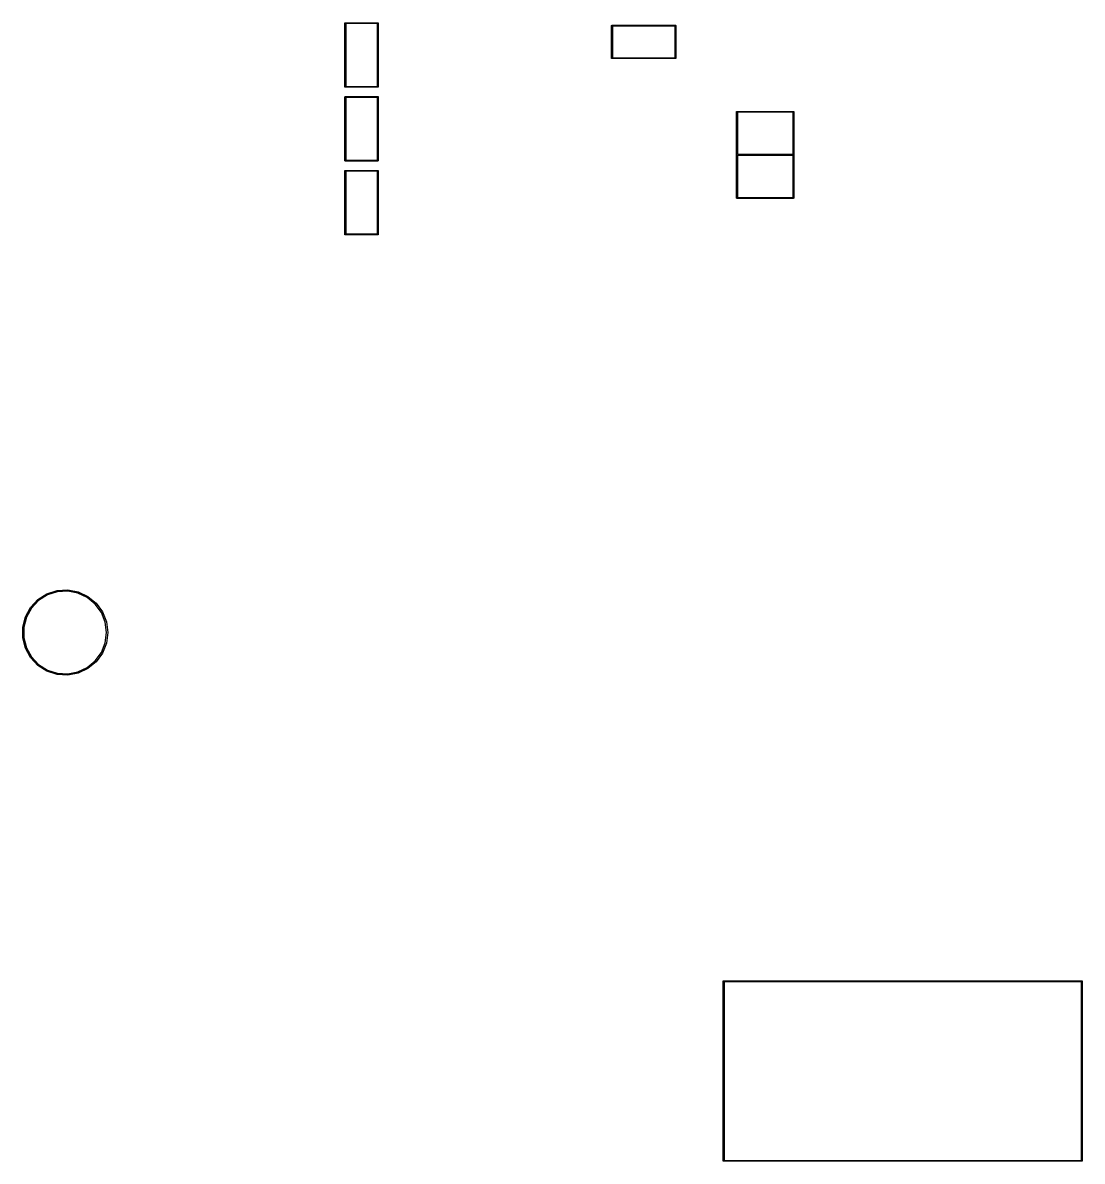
# Model space of a CAD drawing. Extents: x 83 to 245, y -137 to -50.
# Drawn here: x 82.8 to 144.8, y -121.9 to -55.3 of the extents above; entities that cross this region are included whole.
import ezdxf

# ---------------------------------------------------------------- set-up
doc = ezdxf.new("R2010")
doc.units = 0
doc.header["$MEASUREMENT"] = 0
doc.layers.add('BLACK', color=7, linetype='CONTINUOUS')

msp = doc.modelspace()

# ---------------------------------------------------------------- linework, layer by layer
at = {"layer": 'BLACK', "linetype": 'CONTINUOUS'}
for p, q in [((101.645, -55.2756), (101.647, -55.2737)), ((101.647, -55.2737), (101.648, -55.2723)), ((101.648, -55.2723), (101.65, -55.2706)), ((101.65, -55.2706), (101.652, -55.2694)), ((101.652, -55.2694), (101.653, -55.268)), ((101.653, -55.268), (101.655, -55.2673)), ((101.655, -55.2673), (101.657, -55.2661)), ((101.657, -55.2661), (101.66, -55.2658)), ((101.66, -55.2658), (101.662, -55.265)), ((101.662, -55.265), (101.664, -55.265)), ((101.664, -55.265), (101.664, -55.265)), ((101.664, -55.265), (103.568, -55.265)), ((103.568, -55.265), (103.57, -55.265)), ((103.568, -55.265), (103.568, -55.265)), ((103.57, -55.265), (103.572, -55.2658)), ((103.572, -55.2658), (103.575, -55.2661)), ((103.575, -55.2661), (103.577, -55.2673)), ((103.577, -55.2673), (103.579, -55.268)), ((103.579, -55.268), (103.58, -55.2694)), ((103.58, -55.2694), (103.582, -55.2706)), ((103.582, -55.2706), (103.584, -55.2723)), ((103.584, -55.2723), (103.585, -55.2737)), ((103.585, -55.2737), (103.587, -55.2756)), ((101.641, -55.2856), (101.642, -55.2835)), ((101.641, -55.2878), (101.641, -55.2856)), ((101.641, -59.0122), (101.641, -55.2878)), ((101.642, -55.2813), (101.643, -55.2794)), ((101.642, -55.2835), (101.642, -55.2813)), ((101.643, -55.2794), (101.644, -55.2773)), ((101.644, -55.2773), (101.645, -55.2756)), ((101.691, -55.315), (101.691, -58.985)), ((103.541, -55.315), (101.691, -55.315)), ((103.541, -58.985), (103.541, -55.315)), ((103.587, -55.2756), (103.588, -55.2773)), ((103.588, -55.2773), (103.589, -55.2794)), ((103.589, -55.2794), (103.59, -55.2813)), ((103.59, -55.2813), (103.59, -55.2835)), ((103.59, -55.2835), (103.591, -55.2856)), ((103.591, -55.2856), (103.591, -55.2878)), ((103.591, -55.2878), (103.591, -55.2878)), ((103.591, -55.2878), (103.591, -59.0122)), ((117.241, -55.4336), (117.242, -55.4315)), ((117.241, -55.4358), (117.241, -55.4336)), ((117.241, -57.3402), (117.241, -55.4358)), ((117.242, -55.4293), (117.243, -55.4274)), ((117.242, -55.4315), (117.242, -55.4293)), ((117.243, -55.4274), (117.244, -55.4253)), ((117.244, -55.4253), (117.245, -55.4236)), ((117.245, -55.4236), (117.247, -55.4217)), ((117.247, -55.4217), (117.248, -55.4203)), ((117.248, -55.4203), (117.25, -55.4186)), ((117.25, -55.4186), (117.252, -55.4174)), ((117.252, -55.4174), (117.253, -55.416)), ((117.253, -55.416), (117.255, -55.4153)), ((117.255, -55.4153), (117.257, -55.4141)), ((117.257, -55.4141), (117.26, -55.4138)), ((117.26, -55.4138), (117.262, -55.413)), ((117.262, -55.413), (117.264, -55.413)), ((117.264, -55.413), (117.264, -55.413)), ((117.264, -55.413), (120.988, -55.413)), ((117.291, -55.463), (117.291, -57.313)), ((120.961, -55.463), (117.291, -55.463)), ((120.961, -57.313), (120.961, -55.463)), ((120.988, -55.413), (120.99, -55.413)), ((120.988, -55.413), (120.988, -55.413)), ((120.99, -55.413), (120.992, -55.4138)), ((120.992, -55.4138), (120.995, -55.4141)), ((120.995, -55.4141), (120.997, -55.4153)), ((120.997, -55.4153), (120.999, -55.416)), ((120.999, -55.416), (121, -55.4174)), ((121, -55.4174), (121.002, -55.4186)), ((121.002, -55.4186), (121.004, -55.4203)), ((121.004, -55.4203), (121.005, -55.4217)), ((121.005, -55.4217), (121.007, -55.4236)), ((121.007, -55.4236), (121.008, -55.4253)), ((121.008, -55.4253), (121.009, -55.4274)), ((121.009, -55.4274), (121.01, -55.4293)), ((121.01, -55.4293), (121.01, -55.4315)), ((121.01, -55.4315), (121.011, -55.4336)), ((121.011, -55.4336), (121.011, -55.4358)), ((121.011, -55.4358), (121.011, -55.4358)), ((121.011, -55.4358), (121.011, -57.3402)), ((117.241, -57.3424), (117.241, -57.3402)), ((117.241, -57.3402), (117.241, -57.3402)), ((117.242, -57.3445), (117.241, -57.3424)), ((117.242, -57.3467), (117.242, -57.3445)), ((117.243, -57.3486), (117.242, -57.3467)), ((117.244, -57.3507), (117.243, -57.3486)), ((117.245, -57.3524), (117.244, -57.3507)), ((117.247, -57.3543), (117.245, -57.3524)), ((117.248, -57.3557), (117.247, -57.3543)), ((117.25, -57.3574), (117.248, -57.3557)), ((117.252, -57.3586), (117.25, -57.3574)), ((117.253, -57.36), (117.252, -57.3586)), ((117.255, -57.3607), (117.253, -57.36)), ((117.257, -57.3619), (117.255, -57.3607)), ((117.26, -57.3622), (117.257, -57.3619)), ((117.262, -57.363), (117.26, -57.3622)), ((117.264, -57.363), (117.262, -57.363)), ((120.988, -57.363), (117.264, -57.363)), ((117.264, -57.363), (117.264, -57.363)), ((117.291, -57.313), (120.961, -57.313)), ((120.99, -57.363), (120.988, -57.363)), ((120.988, -57.363), (120.988, -57.363)), ((120.992, -57.3622), (120.99, -57.363)), ((120.995, -57.3619), (120.992, -57.3622)), ((120.997, -57.3607), (120.995, -57.3619)), ((120.999, -57.36), (120.997, -57.3607)), ((121, -57.3586), (120.999, -57.36)), ((121.002, -57.3574), (121, -57.3586)), ((121.004, -57.3557), (121.002, -57.3574)), ((121.005, -57.3543), (121.004, -57.3557)), ((121.007, -57.3524), (121.005, -57.3543)), ((121.008, -57.3507), (121.007, -57.3524)), ((121.009, -57.3486), (121.008, -57.3507)), ((121.01, -57.3467), (121.009, -57.3486)), ((121.011, -57.3424), (121.01, -57.3445)), ((121.01, -57.3445), (121.01, -57.3467)), ((121.011, -57.3402), (121.011, -57.3402)), ((121.011, -57.3402), (121.011, -57.3424)), ((101.641, -59.0144), (101.641, -59.0122)), ((101.641, -59.0122), (101.641, -59.0122)), ((101.642, -59.0165), (101.641, -59.0144)), ((101.642, -59.0187), (101.642, -59.0165)), ((101.643, -59.0206), (101.642, -59.0187)), ((101.644, -59.0227), (101.643, -59.0206)), ((101.645, -59.0244), (101.644, -59.0227)), ((101.647, -59.0263), (101.645, -59.0244)), ((101.648, -59.0277), (101.647, -59.0263)), ((101.65, -59.0294), (101.648, -59.0277)), ((101.652, -59.0306), (101.65, -59.0294)), ((101.653, -59.032), (101.652, -59.0306)), ((101.655, -59.0327), (101.653, -59.032)), ((101.657, -59.0339), (101.655, -59.0327)), ((101.66, -59.0342), (101.657, -59.0339)), ((101.662, -59.035), (101.66, -59.0342)), ((101.664, -59.035), (101.662, -59.035)), ((103.568, -59.035), (101.664, -59.035)), ((101.664, -59.035), (101.664, -59.035)), ((101.691, -58.985), (103.541, -58.985)), ((103.57, -59.035), (103.568, -59.035)), ((103.568, -59.035), (103.568, -59.035)), ((103.572, -59.0342), (103.57, -59.035)), ((103.575, -59.0339), (103.572, -59.0342)), ((103.577, -59.0327), (103.575, -59.0339)), ((103.579, -59.032), (103.577, -59.0327)), ((103.58, -59.0306), (103.579, -59.032)), ((103.582, -59.0294), (103.58, -59.0306)), ((103.584, -59.0277), (103.582, -59.0294)), ((103.585, -59.0263), (103.584, -59.0277)), ((103.587, -59.0244), (103.585, -59.0263)), ((103.588, -59.0227), (103.587, -59.0244)), ((103.589, -59.0206), (103.588, -59.0227)), ((103.59, -59.0187), (103.589, -59.0206)), ((103.591, -59.0144), (103.59, -59.0165)), ((103.59, -59.0165), (103.59, -59.0187)), ((103.591, -59.0122), (103.591, -59.0122)), ((103.591, -59.0122), (103.591, -59.0144)), ((101.641, -59.6036), (101.642, -59.6015)), ((101.641, -59.6058), (101.641, -59.6036)), ((101.641, -63.3302), (101.641, -59.6058)), ((101.642, -59.5993), (101.643, -59.5974)), ((101.642, -59.6015), (101.642, -59.5993)), ((101.643, -59.5974), (101.644, -59.5953)), ((101.644, -59.5953), (101.645, -59.5936)), ((101.645, -59.5936), (101.647, -59.5917)), ((101.647, -59.5917), (101.648, -59.5903)), ((101.648, -59.5903), (101.65, -59.5886)), ((101.65, -59.5886), (101.652, -59.5874)), ((101.652, -59.5874), (101.653, -59.586)), ((101.653, -59.586), (101.655, -59.5853)), ((101.655, -59.5853), (101.657, -59.5841)), ((101.657, -59.5841), (101.66, -59.5838)), ((101.66, -59.5838), (101.662, -59.583)), ((101.662, -59.583), (101.664, -59.583)), ((101.664, -59.583), (101.664, -59.583)), ((101.664, -59.583), (103.568, -59.583)), ((101.691, -59.633), (101.691, -63.303)), ((103.541, -59.633), (101.691, -59.633)), ((103.541, -63.303), (103.541, -59.633)), ((103.568, -59.583), (103.57, -59.583)), ((103.568, -59.583), (103.568, -59.583)), ((103.57, -59.583), (103.572, -59.5838)), ((103.572, -59.5838), (103.575, -59.5841)), ((103.575, -59.5841), (103.577, -59.5853)), ((103.577, -59.5853), (103.579, -59.586)), ((103.579, -59.586), (103.58, -59.5874)), ((103.58, -59.5874), (103.582, -59.5886)), ((103.582, -59.5886), (103.584, -59.5903)), ((103.584, -59.5903), (103.585, -59.5917)), ((103.585, -59.5917), (103.587, -59.5936)), ((103.587, -59.5936), (103.588, -59.5953)), ((103.588, -59.5953), (103.589, -59.5974)), ((103.589, -59.5974), (103.59, -59.5993)), ((103.59, -59.5993), (103.59, -59.6015)), ((103.59, -59.6015), (103.591, -59.6036)), ((103.591, -59.6036), (103.591, -59.6058)), ((103.591, -59.6058), (103.591, -59.6058)), ((103.591, -59.6058), (103.591, -63.3302)), ((124.563, -60.4676), (124.564, -60.4655)), ((124.563, -60.4698), (124.563, -60.4676)), ((124.563, -62.9676), (124.563, -60.4698)), ((124.563, -60.4698), (124.563, -60.4698)), ((124.564, -60.4633), (124.565, -60.4614)), ((124.564, -60.4655), (124.564, -60.4633)), ((124.565, -60.4614), (124.566, -60.4593)), ((124.566, -60.4593), (124.567, -60.4576)), ((124.567, -60.4576), (124.569, -60.4557)), ((124.569, -60.4557), (124.57, -60.4543)), ((124.57, -60.4543), (124.572, -60.4526)), ((124.572, -60.4526), (124.574, -60.4514)), ((124.574, -60.4514), (124.575, -60.45)), ((124.575, -60.45), (124.577, -60.4493)), ((124.577, -60.4493), (124.579, -60.4481)), ((124.579, -60.4481), (124.582, -60.4478)), ((124.582, -60.4478), (124.584, -60.447)), ((124.584, -60.447), (124.586, -60.447)), ((124.586, -60.447), (124.586, -60.447)), ((124.586, -60.447), (127.89, -60.447)), ((124.613, -60.497), (124.613, -62.947)), ((127.863, -60.497), (124.613, -60.497)), ((127.863, -62.947), (127.863, -60.497)), ((127.89, -60.447), (127.892, -60.447)), ((127.89, -60.447), (127.89, -60.447)), ((127.892, -60.447), (127.894, -60.4478)), ((127.894, -60.4478), (127.897, -60.4481)), ((127.897, -60.4481), (127.899, -60.4493)), ((127.899, -60.4493), (127.901, -60.45)), ((127.901, -60.45), (127.902, -60.4514)), ((127.902, -60.4514), (127.904, -60.4526)), ((127.904, -60.4526), (127.906, -60.4543)), ((127.906, -60.4543), (127.907, -60.4557)), ((127.907, -60.4557), (127.909, -60.4576)), ((127.909, -60.4576), (127.91, -60.4593)), ((127.91, -60.4593), (127.911, -60.4614)), ((127.911, -60.4614), (127.912, -60.4633)), ((127.912, -60.4633), (127.912, -60.4655)), ((127.912, -60.4655), (127.913, -60.4676)), ((127.913, -60.4676), (127.913, -60.4698)), ((127.913, -60.4698), (127.913, -60.4698)), ((127.913, -60.4698), (127.913, -62.9742)), ((124.563, -62.9764), (124.563, -62.9676)), ((124.564, -62.9785), (124.563, -62.9764)), ((124.563, -63.0076), (124.564, -63.0055)), ((124.563, -63.0098), (124.563, -63.0076)), ((124.563, -65.5076), (124.563, -63.0098)), ((124.563, -63.0098), (124.563, -63.0098)), ((124.564, -62.9807), (124.564, -62.9785)), ((124.565, -62.9826), (124.564, -62.9807)), ((124.564, -63.0033), (124.565, -63.0014)), ((124.564, -63.0055), (124.564, -63.0033)), ((124.566, -62.9847), (124.565, -62.9826)), ((124.565, -63.0014), (124.566, -62.9993)), ((124.567, -62.9864), (124.566, -62.9847)), ((124.566, -62.9993), (124.567, -62.9976)), ((124.569, -62.9883), (124.567, -62.9864)), ((124.567, -62.9976), (124.569, -62.9957)), ((124.57, -62.9897), (124.569, -62.9883)), ((124.569, -62.9957), (124.57, -62.9943)), ((124.572, -62.9914), (124.57, -62.9897)), ((124.57, -62.9943), (124.572, -62.9926)), ((124.573, -62.992), (124.572, -62.9914)), ((124.572, -62.9926), (124.573, -62.992)), ((124.613, -62.947), (127.863, -62.947)), ((124.613, -63.037), (124.613, -65.487)), ((127.863, -63.037), (124.613, -63.037)), ((127.863, -65.487), (127.863, -63.037)), ((127.904, -62.9914), (127.903, -62.992)), ((127.903, -62.992), (127.904, -62.9926)), ((127.906, -62.9897), (127.904, -62.9914)), ((127.904, -62.9926), (127.906, -62.9943)), ((127.907, -62.9883), (127.906, -62.9897)), ((127.906, -62.9943), (127.907, -62.9957)), ((127.909, -62.9864), (127.907, -62.9883)), ((127.907, -62.9957), (127.909, -62.9976)), ((127.91, -62.9847), (127.909, -62.9864)), ((127.909, -62.9976), (127.91, -62.9993)), ((127.911, -62.9826), (127.91, -62.9847)), ((127.91, -62.9993), (127.911, -63.0014)), ((127.912, -62.9807), (127.911, -62.9826)), ((127.911, -63.0014), (127.912, -63.0033)), ((127.913, -62.9764), (127.912, -62.9785)), ((127.912, -62.9785), (127.912, -62.9807)), ((127.912, -63.0033), (127.912, -63.0055)), ((127.912, -63.0055), (127.913, -63.0076)), ((127.913, -62.9742), (127.913, -62.9742)), ((127.913, -62.9742), (127.913, -62.9764)), ((127.913, -63.0076), (127.913, -63.0098)), ((127.913, -63.0098), (127.913, -63.0098)), ((127.913, -63.0098), (127.913, -65.5142)), ((101.641, -63.3324), (101.641, -63.3302)), ((101.641, -63.3302), (101.641, -63.3302)), ((101.642, -63.3345), (101.641, -63.3324)), ((101.641, -63.9216), (101.642, -63.9195)), ((101.641, -63.9238), (101.641, -63.9216)), ((101.641, -67.6482), (101.641, -63.9238)), ((101.642, -63.3367), (101.642, -63.3345)), ((101.643, -63.3386), (101.642, -63.3367)), ((101.642, -63.9173), (101.643, -63.9154)), ((101.642, -63.9195), (101.642, -63.9173)), ((101.644, -63.3407), (101.643, -63.3386)), ((101.643, -63.9154), (101.644, -63.9133)), ((101.645, -63.3424), (101.644, -63.3407)), ((101.644, -63.9133), (101.645, -63.9116)), ((101.647, -63.3443), (101.645, -63.3424)), ((101.645, -63.9116), (101.647, -63.9097)), ((101.648, -63.3457), (101.647, -63.3443)), ((101.647, -63.9097), (101.648, -63.9083)), ((101.65, -63.3474), (101.648, -63.3457)), ((101.648, -63.9083), (101.65, -63.9066)), ((101.652, -63.3486), (101.65, -63.3474)), ((101.65, -63.9066), (101.652, -63.9054)), ((101.653, -63.35), (101.652, -63.3486)), ((101.652, -63.9054), (101.653, -63.904)), ((101.655, -63.3507), (101.653, -63.35)), ((101.653, -63.904), (101.655, -63.9033)), ((101.657, -63.3519), (101.655, -63.3507)), ((101.655, -63.9033), (101.657, -63.9021)), ((101.66, -63.3522), (101.657, -63.3519)), ((101.657, -63.9021), (101.66, -63.9018)), ((101.662, -63.353), (101.66, -63.3522)), ((101.66, -63.9018), (101.662, -63.901)), ((101.664, -63.353), (101.662, -63.353)), ((101.662, -63.901), (101.664, -63.901)), ((103.568, -63.353), (101.664, -63.353)), ((101.664, -63.353), (101.664, -63.353)), ((101.664, -63.901), (101.664, -63.901)), ((101.664, -63.901), (103.568, -63.901)), ((101.691, -63.303), (103.541, -63.303)), ((103.57, -63.353), (103.568, -63.353)), ((103.568, -63.353), (103.568, -63.353)), ((103.568, -63.901), (103.57, -63.901)), ((103.568, -63.901), (103.568, -63.901)), ((103.572, -63.3522), (103.57, -63.353)), ((103.57, -63.901), (103.572, -63.9018)), ((103.575, -63.3519), (103.572, -63.3522)), ((103.572, -63.9018), (103.575, -63.9021)), ((103.577, -63.3507), (103.575, -63.3519)), ((103.575, -63.9021), (103.577, -63.9033)), ((103.579, -63.35), (103.577, -63.3507)), ((103.577, -63.9033), (103.579, -63.904)), ((103.58, -63.3486), (103.579, -63.35)), ((103.579, -63.904), (103.58, -63.9054)), ((103.582, -63.3474), (103.58, -63.3486)), ((103.58, -63.9054), (103.582, -63.9066)), ((103.584, -63.3457), (103.582, -63.3474)), ((103.582, -63.9066), (103.584, -63.9083)), ((103.585, -63.3443), (103.584, -63.3457)), ((103.584, -63.9083), (103.585, -63.9097)), ((103.587, -63.3424), (103.585, -63.3443)), ((103.585, -63.9097), (103.587, -63.9116)), ((103.588, -63.3407), (103.587, -63.3424)), ((103.587, -63.9116), (103.588, -63.9133)), ((103.589, -63.3386), (103.588, -63.3407)), ((103.588, -63.9133), (103.589, -63.9154)), ((103.59, -63.3367), (103.589, -63.3386)), ((103.589, -63.9154), (103.59, -63.9173)), ((103.591, -63.3324), (103.59, -63.3345)), ((103.59, -63.3345), (103.59, -63.3367)), ((103.59, -63.9173), (103.59, -63.9195)), ((103.59, -63.9195), (103.591, -63.9216)), ((103.591, -63.3302), (103.591, -63.3302)), ((103.591, -63.3302), (103.591, -63.3324)), ((103.591, -63.9216), (103.591, -63.9238)), ((103.591, -63.9238), (103.591, -63.9238)), ((103.591, -63.9238), (103.591, -67.6482)), ((101.691, -63.951), (101.691, -67.621)), ((103.541, -63.951), (101.691, -63.951)), ((103.541, -67.621), (103.541, -63.951)), ((124.563, -65.5164), (124.563, -65.5076)), ((124.564, -65.5185), (124.563, -65.5164)), ((124.564, -65.5207), (124.564, -65.5185)), ((124.565, -65.5226), (124.564, -65.5207)), ((124.566, -65.5247), (124.565, -65.5226)), ((124.567, -65.5264), (124.566, -65.5247)), ((124.569, -65.5283), (124.567, -65.5264)), ((124.57, -65.5297), (124.569, -65.5283)), ((124.572, -65.5314), (124.57, -65.5297)), ((124.574, -65.5326), (124.572, -65.5314)), ((124.575, -65.534), (124.574, -65.5326)), ((124.577, -65.5347), (124.575, -65.534)), ((124.579, -65.5359), (124.577, -65.5347)), ((124.582, -65.5362), (124.579, -65.5359)), ((124.584, -65.537), (124.582, -65.5362)), ((124.586, -65.537), (124.584, -65.537)), ((127.89, -65.537), (124.586, -65.537)), ((124.586, -65.537), (124.586, -65.537)), ((124.613, -65.487), (127.863, -65.487)), ((127.892, -65.537), (127.89, -65.537)), ((127.89, -65.537), (127.89, -65.537)), ((127.894, -65.5362), (127.892, -65.537)), ((127.897, -65.5359), (127.894, -65.5362)), ((127.899, -65.5347), (127.897, -65.5359)), ((127.901, -65.534), (127.899, -65.5347)), ((127.902, -65.5326), (127.901, -65.534)), ((127.904, -65.5314), (127.902, -65.5326)), ((127.906, -65.5297), (127.904, -65.5314)), ((127.907, -65.5283), (127.906, -65.5297)), ((127.909, -65.5264), (127.907, -65.5283)), ((127.91, -65.5247), (127.909, -65.5264)), ((127.911, -65.5226), (127.91, -65.5247)), ((127.912, -65.5207), (127.911, -65.5226)), ((127.913, -65.5164), (127.912, -65.5185)), ((127.912, -65.5185), (127.912, -65.5207)), ((127.913, -65.5142), (127.913, -65.5142)), ((127.913, -65.5142), (127.913, -65.5164)), ((101.641, -67.6504), (101.641, -67.6482)), ((101.641, -67.6482), (101.641, -67.6482)), ((101.642, -67.6525), (101.641, -67.6504)), ((101.642, -67.6547), (101.642, -67.6525)), ((101.643, -67.6566), (101.642, -67.6547)), ((101.644, -67.6587), (101.643, -67.6566)), ((101.645, -67.6604), (101.644, -67.6587)), ((101.647, -67.6623), (101.645, -67.6604)), ((101.648, -67.6637), (101.647, -67.6623)), ((101.65, -67.6654), (101.648, -67.6637)), ((101.652, -67.6666), (101.65, -67.6654)), ((101.653, -67.668), (101.652, -67.6666)), ((101.655, -67.6687), (101.653, -67.668)), ((101.657, -67.6699), (101.655, -67.6687)), ((101.66, -67.6702), (101.657, -67.6699)), ((101.662, -67.671), (101.66, -67.6702)), ((101.664, -67.671), (101.662, -67.671)), ((103.568, -67.671), (101.664, -67.671)), ((101.664, -67.671), (101.664, -67.671)), ((101.691, -67.621), (103.541, -67.621)), ((103.57, -67.671), (103.568, -67.671)), ((103.568, -67.671), (103.568, -67.671)), ((103.572, -67.6702), (103.57, -67.671)), ((103.575, -67.6699), (103.572, -67.6702)), ((103.577, -67.6687), (103.575, -67.6699)), ((103.579, -67.668), (103.577, -67.6687)), ((103.58, -67.6666), (103.579, -67.668)), ((103.582, -67.6654), (103.58, -67.6666)), ((103.584, -67.6637), (103.582, -67.6654)), ((103.585, -67.6623), (103.584, -67.6637)), ((103.587, -67.6604), (103.585, -67.6623)), ((103.588, -67.6587), (103.587, -67.6604)), ((103.589, -67.6566), (103.588, -67.6587)), ((103.59, -67.6547), (103.589, -67.6566)), ((103.591, -67.6504), (103.59, -67.6525)), ((103.59, -67.6525), (103.59, -67.6547)), ((103.591, -67.6482), (103.591, -67.6482)), ((103.591, -67.6482), (103.591, -67.6504)), ((84.2055, -88.6745), (84.8003, -88.4812)), ((84.8134, -88.55), (84.2353, -88.7378)), ((84.8003, -88.4812), (85.4245, -88.4419)), ((85.4201, -88.5118), (84.8134, -88.55)), ((86.0172, -88.6257), (85.4201, -88.5118)), ((85.4245, -88.4419), (86.0388, -88.5591)), ((86.0388, -88.5591), (86.6047, -88.8254)), ((83.2493, -89.4655), (83.6774, -89.0096)), ((83.722, -89.0635), (83.3059, -89.5066)), ((83.6774, -89.0096), (84.2055, -88.6745)), ((84.2353, -88.7378), (83.722, -89.0635)), ((86.5672, -88.8845), (86.0172, -88.6257)), ((87.0355, -89.272), (86.5672, -88.8845)), ((86.6047, -88.8254), (87.0866, -89.2241)), ((87.0866, -89.2241), (87.4542, -89.73)), ((82.948, -90.0135), (83.2493, -89.4655)), ((83.3059, -89.5066), (83.0131, -90.0393)), ((87.3928, -89.7637), (87.0355, -89.272)), ((87.6166, -90.3289), (87.3928, -89.7637)), ((87.4542, -89.73), (87.6844, -90.3115)), ((82.7925, -90.6193), (82.948, -90.0135)), ((83.0131, -90.0393), (82.8619, -90.6281)), ((87.6928, -90.932), (87.6166, -90.3289)), ((87.6844, -90.3115), (87.7628, -90.932)), ((82.7925, -91.2447), (82.7925, -90.6193)), ((82.8619, -90.6281), (82.8619, -91.2359)), ((82.8619, -91.2359), (83.0131, -91.8247)), ((87.6166, -91.5351), (87.6928, -90.932)), ((87.7628, -90.932), (87.6844, -91.5525)), ((82.948, -91.8505), (82.7925, -91.2447)), ((83.2493, -92.3985), (82.948, -91.8505)), ((83.0131, -91.8247), (83.3059, -92.3574)), ((87.3928, -92.1003), (87.6166, -91.5351)), ((87.6844, -91.5525), (87.4542, -92.134)), ((83.6774, -92.8544), (83.2493, -92.3985)), ((83.3059, -92.3574), (83.722, -92.8005)), ((87.0355, -92.592), (87.3928, -92.1003)), ((87.4542, -92.134), (87.0866, -92.6399)), ((84.2055, -93.1895), (83.6774, -92.8544)), ((83.722, -92.8005), (84.2353, -93.1262)), ((84.8003, -93.3828), (84.2055, -93.1895)), ((84.2353, -93.1262), (84.8134, -93.314)), ((86.0172, -93.2383), (86.5672, -92.9795)), ((86.6047, -93.0386), (86.0388, -93.3049)), ((86.5672, -92.9795), (87.0355, -92.592)), ((87.0866, -92.6399), (86.6047, -93.0386)), ((85.4245, -93.4221), (84.8003, -93.3828)), ((84.8134, -93.314), (85.4201, -93.3522)), ((85.4201, -93.3522), (86.0172, -93.2383)), ((86.0388, -93.3049), (85.4245, -93.4221)), ((123.775, -111.332), (123.776, -111.33)), ((123.775, -111.334), (123.775, -111.332)), ((123.775, -121.832), (123.775, -111.334)), ((123.775, -111.334), (123.775, -111.334)), ((123.776, -111.327), (123.777, -111.325)), ((123.776, -111.33), (123.776, -111.327)), ((123.777, -111.325), (123.778, -111.323)), ((123.778, -111.323), (123.779, -111.322)), ((123.779, -111.322), (123.781, -111.32)), ((123.781, -111.32), (123.782, -111.318)), ((123.782, -111.318), (123.784, -111.317)), ((123.784, -111.317), (123.786, -111.315)), ((123.786, -111.315), (123.787, -111.314)), ((123.787, -111.314), (123.789, -111.313)), ((123.789, -111.313), (123.791, -111.312)), ((123.791, -111.312), (123.794, -111.312)), ((123.794, -111.312), (123.796, -111.311)), ((123.796, -111.311), (123.798, -111.311)), ((123.798, -111.311), (123.798, -111.311)), ((123.798, -111.311), (144.762, -111.311)), ((123.825, -111.361), (123.825, -121.811)), ((144.735, -111.361), (123.825, -111.361)), ((144.735, -121.811), (144.735, -111.361)), ((144.762, -111.311), (144.764, -111.311)), ((144.762, -111.311), (144.762, -111.311)), ((144.764, -111.311), (144.766, -111.312)), ((144.766, -111.312), (144.769, -111.312)), ((144.769, -111.312), (144.771, -111.313)), ((144.771, -111.313), (144.773, -111.314)), ((144.773, -111.314), (144.774, -111.315)), ((144.774, -111.315), (144.776, -111.317)), ((144.776, -111.317), (144.778, -111.318)), ((144.778, -111.318), (144.779, -111.32)), ((144.779, -111.32), (144.781, -111.322)), ((144.781, -111.322), (144.782, -111.323)), ((144.782, -111.323), (144.783, -111.325)), ((144.783, -111.325), (144.784, -111.327)), ((144.784, -111.327), (144.784, -111.33)), ((144.784, -111.33), (144.785, -111.332)), ((144.785, -111.332), (144.785, -111.334)), ((144.785, -111.334), (144.785, -111.334)), ((144.785, -111.334), (144.785, -121.838)), ((123.775, -121.84), (123.775, -121.832)), ((123.776, -121.842), (123.775, -121.84)), ((123.776, -121.845), (123.776, -121.842)), ((123.777, -121.847), (123.776, -121.845)), ((123.778, -121.849), (123.777, -121.847)), ((123.779, -121.85), (123.778, -121.849)), ((123.781, -121.852), (123.779, -121.85)), ((123.782, -121.854), (123.781, -121.852)), ((123.784, -121.855), (123.782, -121.854)), ((123.786, -121.857), (123.784, -121.855)), ((123.787, -121.858), (123.786, -121.857)), ((123.789, -121.859), (123.787, -121.858)), ((123.791, -121.86), (123.789, -121.859)), ((123.794, -121.86), (123.791, -121.86)), ((123.796, -121.861), (123.794, -121.86)), ((123.798, -121.861), (123.796, -121.861)), ((144.762, -121.861), (123.798, -121.861)), ((123.798, -121.861), (123.798, -121.861)), ((123.825, -121.811), (144.735, -121.811)), ((144.764, -121.861), (144.762, -121.861)), ((144.762, -121.861), (144.762, -121.861)), ((144.766, -121.86), (144.764, -121.861)), ((144.769, -121.86), (144.766, -121.86)), ((144.771, -121.859), (144.769, -121.86)), ((144.773, -121.858), (144.771, -121.859)), ((144.774, -121.857), (144.773, -121.858)), ((144.776, -121.855), (144.774, -121.857)), ((144.778, -121.854), (144.776, -121.855)), ((144.779, -121.852), (144.778, -121.854)), ((144.781, -121.85), (144.779, -121.852)), ((144.782, -121.849), (144.781, -121.85)), ((144.783, -121.847), (144.782, -121.849)), ((144.784, -121.845), (144.783, -121.847)), ((144.785, -121.84), (144.784, -121.842)), ((144.784, -121.842), (144.784, -121.845)), ((144.785, -121.838), (144.785, -121.838)), ((144.785, -121.838), (144.785, -121.84))]:
    msp.add_line(p, q, dxfattribs=at)

doc.saveas('drawing.dxf')
